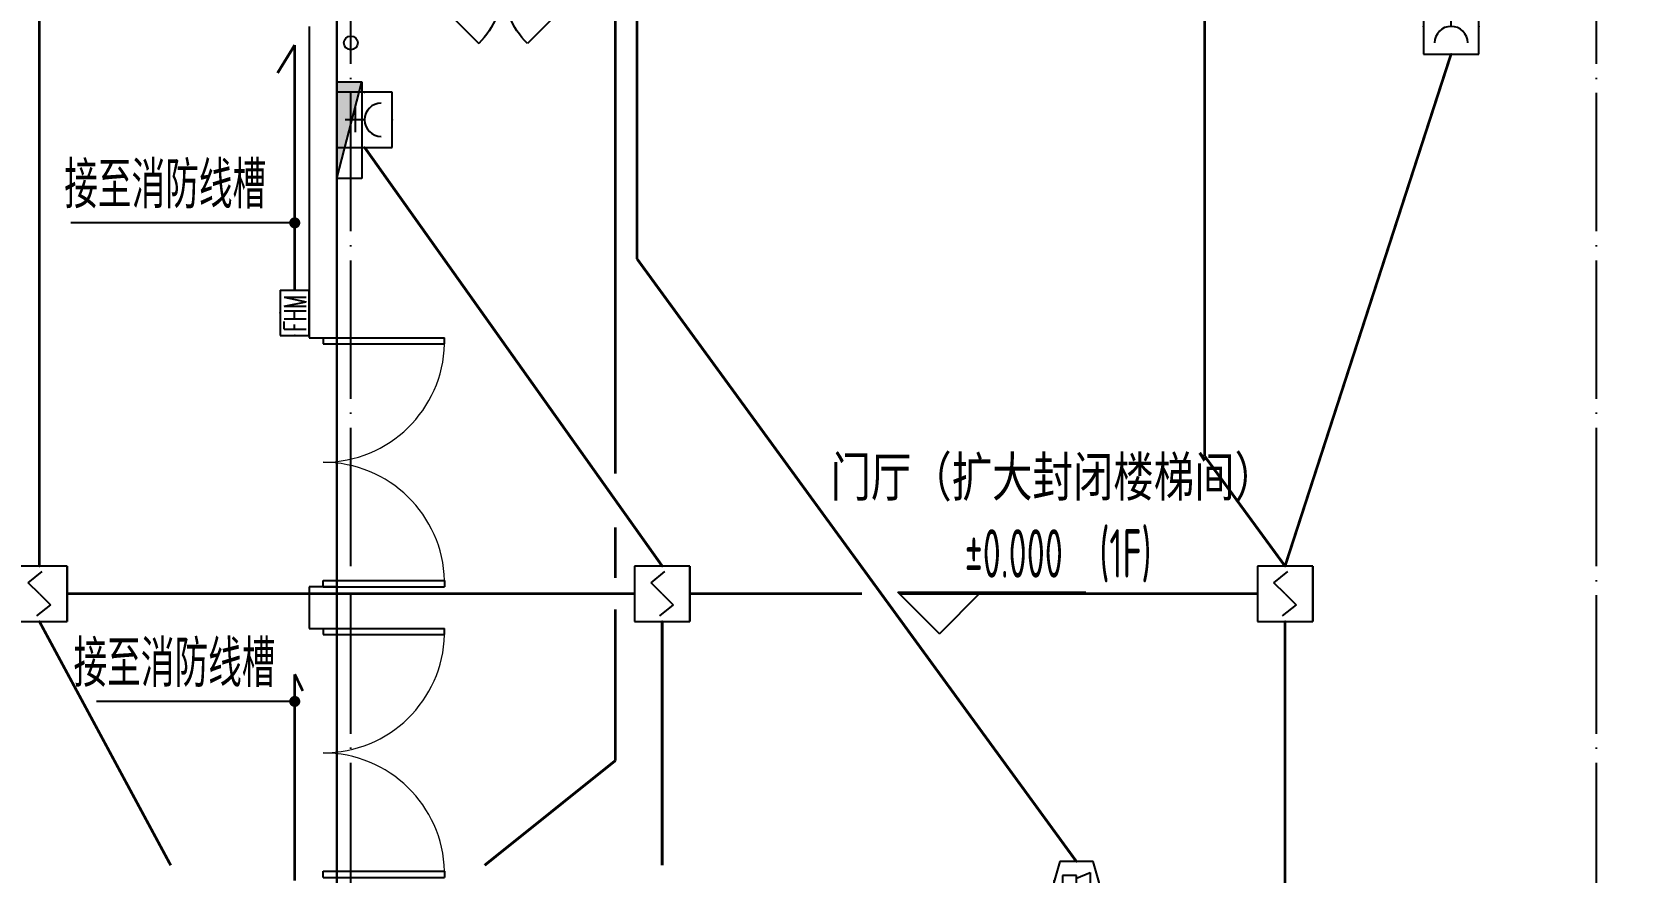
# Model space of a CAD drawing. Extents: x -1262219 to 73468, y -207485 to 163917.
# Drawn here: x -634179 to -622646, y 2489 to 8560 of the extents above; entities that cross this region are included whole.
import ezdxf
from ezdxf.enums import TextEntityAlignment as Align

# ---------------------------------------------------------------- set-up
doc = ezdxf.new("R2010")
doc.units = 0
doc.header["$LTSCALE"] = 500
doc.header["$MEASUREMENT"] = 0
doc.linetypes.add('X-104 13#平面$0$DOTE', pattern=[2.42, 2, -0.2, 0.02, -0.2])
doc.layers.get('0').update_dxf_attribs({"linetype": 'CONTINUOUS'})
for name, color, linetype in [('DIM-电视', 3, 'CONTINUOUS'), ('EQUIP-消防', 3, 'CONTINUOUS'), ('WIRE-消防', 4, 'TG_FS'), ('WIRE-消防广播', 6, 'TG_G'), ('WIRE-消防电源', 3, 'TG_FC'), ('WIRE-消防电话', 2, 'TG_FF'), ('WIRE-防火门监控', 1, 'TG_M2'), ('X-104 13#平面$0$01-标注_标高', 200, 'CONTINUOUS'), ('X-104 13#平面$0$02-TEXT_房间', 7, 'CONTINUOUS'), ('X-104 13#平面$0$A-TECH_水', 3, 'CONTINUOUS'), ('X-104 13#平面$0$A_AXIS-轴线', 36, 'X-104 13#平面$0$DOTE'), ('X-104 13#平面$0$A_STR-砌块墙', 121, 'CONTINUOUS'), ('X-104 13#平面$0$DOOR_FIRE', 220, 'CONTINUOUS')]:
    doc.layers.add(name, color=color, linetype=linetype)
doc.layers.add('X-104 13#平面$0$000套内', color=226, linetype='CONTINUOUS', lineweight=30, plot=False)
doc.styles.add('_TCH_DIM', font='SIMPLEX', dxfattribs={"bigfont": 'GBCBIG'})
doc.styles.add('_TEL_DIM', font='SIMPLEX', dxfattribs={"width": 0.8, "height": 3.5, "bigfont": 'JD'})
doc.styles.add('TG_LINETYPE', font='SIMPLEX', dxfattribs={"width": 0.8, "height": 3, "bigfont": 'HZTXT'})
doc.styles.add('X-104 13#平面$0$_TCH_DIM', font='ros1.shx', dxfattribs={"width": 0.8, "bigfont": 'jd.shx'})
doc.styles.add('X-104 13#平面$0$_TCH_SPACE', font='STXIHEI.TTF', dxfattribs={"width": 0.75, "height": 5})
doc.linetypes.add('TG_FC', pattern='A,2,-0.6,["FC",TG_LINETYPE,S=0.1,R=0,X=-0.5,Y=-0.15],0', length=2.6)
doc.linetypes.add('TG_FF', pattern='A,2,-0.6,["FF",TG_LINETYPE,S=0.1,R=0,X=-0.5,Y=-0.15],0', length=2.6)
doc.linetypes.add('TG_FS', pattern='A,2,-0.6,["FS",TG_LINETYPE,S=0.1,R=0,X=-0.5,Y=-0.15],0', length=2.6)
doc.linetypes.add('TG_G', pattern='A,2,-0.45,["G",TG_LINETYPE,S=0.1,R=0,X=-0.35,Y=-0.15],0', length=2.45)
doc.linetypes.add('TG_M2', pattern='A,2,-0.6,["M2",TG_LINETYPE,S=0.1,R=0,X=-0.5,Y=-0.15],0', length=2.6)

# ---------------------------------------------------------------- blocks, each defined once
blk = doc.blocks.new('X-104 13#平面$0$轴网')
at = {"layer": 'X-104 13#平面$0$A_AXIS-轴线', "linetype": 'X-104 13#平面$0$DOTE'}
for p, q in [((48500, -7401), (48500, 24620.3)), ((57500, -7401), (57500, 24620.3))]:
    blk.add_line(p, q, dxfattribs=at)
blk = doc.blocks.new('X-104 13#平面$0$$TwtSys$00000434')
for p, q in [((-0.5, 0.5), (-0.5, -0.5)), ((-0.5, -0.5), (0.5, 0.5)), ((0.5, 0.5), (-0.5, 0.5)), ((0.5, -0.5), (0.5, 0.5)), ((-0.5, -0.5), (0.5, -0.5))]:
    blk.add_line(p, q)
blk.add_solid([(0.5, -0.5), (0.5, 0.5), (-0.5, -0.5)])
blk = doc.blocks.new('X-104 13#平面$0$A$C55540B70')
at = {"layer": 'X-104 13#平面$0$A-TECH_水'}
blk.add_circle((-9000, 8480), 50, dxfattribs=at)
at = {"layer": 'X-104 13#平面$0$A-TECH_水', "xscale": -700, "yscale": 180, "zscale": 700, "rotation": 270}
blk.add_blockref('X-104 13#平面$0$$TwtSys$00000434', (-9010, 7850), dxfattribs=at)
blk = doc.blocks.new('X-104 13#平面$0$$DorLib2D$00000116')
at = {"color": 0}
for p, q in [((-0.5, 0), (-0.1464, 0.3536)), ((0.5, 0), (0.1464, 0.3536))]:
    blk.add_line(p, q, dxfattribs=at)
for centre, start, end in [((-0.5, 0), 0, 45), ((0.5, 0), 135, 180)]:
    blk.add_arc(centre, 0.5, start, end, dxfattribs=at)
blk = doc.blocks.new('X-104 13#平面$0$$DorLib2D$00000002')
for p, q in [((-0.5, 0), (-0.5, 0.4875)), ((-0.475, 0.4875), (-0.5, 0.4875)), ((-0.475, 0), (-0.475, 0.4875)), ((0.475, 0), (0.475, 0.4875)), ((0.475, 0.4875), (0.5, 0.4875)), ((0.5, 0), (0.5, 0.4875)), ((-0.5, 0), (-0.475, 0)), ((0.5, 0), (0.475, 0))]:
    blk.add_line(p, q)
at = {"lineweight": 13}
for centre, start, end in [((-0.4875, 0), 0, 88.53072), ((0.4875, 0), 91.46928, 180)]:
    blk.add_arc(centre, 0.4875, start, end, dxfattribs=at)
blk = doc.blocks.new('X-104 13#平面')
at = {"layer": 'X-104 13#平面$0$000套内'}
blk.add_lwpolyline([(7100, -1550), (21950, -1550), (21950, -950), (48400, -950), (48400, 11050), (53400, 11050), (53400, 18100), (58250, 18100), (58250, 18890), (53289.1, 23052.7), (37950, 14213.3), (37950, 10050), (12454.9, 10050), (4447.4, 15350), (4100, 15350), (4100, 6300), (7100, 6300), (7100, -1550)], dxfattribs=at)
at = {"layer": 'X-104 13#平面$0$01-标注_标高'}
for p, q in [((52753, 4211.3), (52453, 4511.3)), ((52453, 4511.3), (53809.6, 4511.3)), ((52753, 4211.3), (53053, 4511.3))]:
    blk.add_line(p, q, dxfattribs=at)
at = {"layer": 'X-104 13#平面$0$A_STR-砌块墙'}
for p, q in [((48200, 8600), (48200, 6350)), ((48400, 6350), (48400, 8600)), ((48200, 6350), (48400, 6350)), ((48200, 4550), (48200, 4250)), ((48400, 4550), (48200, 4550)), ((48400, 4250), (48400, 4550)), ((48200, 4250), (48400, 4250))]:
    blk.add_line(p, q, dxfattribs=at)
for name, p in [('X-104 13#平面$0$A$C55540B70', (57500, 0)), ('X-104 13#平面$0$轴网', (0, 0))]:
    blk.add_blockref(name, p)
at = {"layer": 'X-104 13#平面$0$DOOR_FIRE', "xscale": 1200, "yscale": -1200, "zscale": 200}
blk.add_blockref('X-104 13#平面$0$$DorLib2D$00000116', (49600, 8900), dxfattribs=at)
at = {"layer": 'X-104 13#平面$0$DOOR_FIRE', "xscale": 1800, "yscale": 1800, "zscale": 200, "rotation": 270}
for p in [(48300, 5450), (48300, 3350)]:
    blk.add_blockref('X-104 13#平面$0$$DorLib2D$00000002', p, dxfattribs=at)
at = {"layer": 'X-104 13#平面$0$01-标注_标高', "color": 7, "style": 'X-104 13#平面$0$_TCH_DIM', "width": 0.64}
for s, p in [('%%P0.000', (52935.9, 4616.3)), ('(1F)', (53909.6, 4616.3))]:
    blk.add_text(s, height=350, dxfattribs=at).set_placement(p)
at = {"layer": 'X-104 13#平面$0$02-TEXT_房间', "style": 'X-104 13#平面$0$_TCH_SPACE', "width": 0.75}
blk.add_text('门厅（扩大封闭楼梯间）', height=285.426, dxfattribs=at).set_placement((51965.5, 5203.1))
blk = doc.blocks.new('$equip_U$00000201(HT0787)')
at = {"color": 3}
for p, q in [((0.5, 0.5), (-0.5, 0.5)), ((-0.5, 0.5), (-0.5, -0.5)), ((-0.2, 0.2), (0.05, 0.4)), ((0.5, -0.5), (0.5, 0.5)), ((0, 0), (-0.2, 0.2)), ((0, 0), (0.2, -0.2)), ((0.2, -0.2), (-0.05, -0.4)), ((-0.5, -0.5), (0.5, -0.5))]:
    blk.add_line(p, q, dxfattribs=at)
for points, const_width in [([(-0.5, 0.5), (0.5, 0.5)], 0.025), ([(-0.5, -0.5), (-0.5, 0.5)], 0.025), ([(0.05, 0.4), (-0.2, 0.2), (0.2, -0.2), (-0.05, -0.4)], 0.0125), ([(0.5, 0.5), (0.5, -0.5)], 0.025), ([(0.5, -0.5), (-0.5, -0.5)], 0.025)]:
    blk.add_lwpolyline(points, dxfattribs=dict(at, const_width=const_width))
blk.add_lwpolyline([(0.5, 0.5), (0.5, -0.5)], dxfattribs=at)
for p in [(0, 0.5), (-0.5, 0), (0.5, 0), (0, -0.5)]:
    blk.add_point(p)
at = {"color": 7, "style": '_TEL_DIM', "flags": 1}
blk.add_attdef('A', text='', height=0.000025, dxfattribs=at).set_placement((0, 0), align=Align.MIDDLE_CENTER)
blk = doc.blocks.new('$equip_U$00000153(HT0787)')
at = {"color": 4}
for p, q in [((-0.3, 0.35), (-0.5, -0.35)), ((0.3, 0.35), (-0.3, 0.35)), ((0.5, -0.35), (0.3, 0.35)), ((-0.25, 0.1), (-0.25, -0.2)), ((0, 0.1), (-0.25, 0.1)), ((0, 0.05), (0.25, 0.15)), ((0, -0.2), (0, 0.1)), ((0.25, 0.15), (0.25, -0.25)), ((-0.25, -0.2), (0, -0.2)), ((0.25, -0.25), (0, -0.15)), ((-0.5, -0.35), (0.5, -0.35))]:
    blk.add_line(p, q, dxfattribs=at)
at = {"color": 4, "const_width": 0.0125}
blk.add_lwpolyline([(-0.3, 0.35), (-0.5, -0.35), (0.5, -0.35), (0.3, 0.35), (-0.3, 0.35)], dxfattribs=at)
for p in [(0, 0.35), (-0.4, 0), (0.4, 0), (0, -0.35)]:
    blk.add_point(p)
at = {"color": 7, "style": '_TEL_DIM', "flags": 1}
blk.add_attdef('A', text='', height=0.000025, dxfattribs=at).set_placement((0, 0), align=Align.MIDDLE_CENTER)
blk = doc.blocks.new('$equip_U$00000395(HT0787)')
at = {"color": 3}
for p, q in [((0.407, 0.526), (-0.407, 0.526)), ((-0.407, 0.526), (-0.407, 0)), ((0.407, 0.526), (0.407, 0)), ((-0.407, 0), (0.407, 0))]:
    blk.add_line(p, q, dxfattribs=at)
for p in [(0, 0.526), (-0.407, 0.263), (0.407, 0.263)]:
    blk.add_point(p)
at = {"color": 3, "style": '_TEL_DIM', "width": 0.6}
blk.add_text('FHM', height=0.4, dxfattribs=at).set_placement((-0.334, 0.055))
at = {"color": 7, "style": '_TEL_DIM', "flags": 1}
for tag in ['A', 'REMARK']:
    blk.add_attdef(tag, text='', height=0.000025, dxfattribs=at).set_placement((0, 0), align=Align.MIDDLE_CENTER)
blk = doc.blocks.new('$equip_U$00000278(HT0787)')
at = {"color": 3}
for p, q in [((-0.5, 1), (-0.5, 0)), ((0.5, 1), (-0.5, 1)), ((0.5, 0), (0.5, 1)), ((-0.5, 0), (0.5, 0))]:
    blk.add_line(p, q, dxfattribs=at)
for p, q in [((-0.219, 0.331), (0.222, 0.331)), ((0, 0.5), (0, 0.15))]:
    blk.add_line(p, q)
at = {"color": 3, "const_width": 0.025}
for points in [[(-0.5, 0), (-0.5, 1)], [(-0.5, 1), (0.5, 1)], [(0.5, 1), (0.5, 0)], [(0.5, 0), (-0.5, 0)]]:
    blk.add_lwpolyline(points, dxfattribs=at)
blk.add_arc((0, 0.8), 0.3, 180, 0)
for p in [(0, 1), (-0.5, 0.5), (0.5, 0.5), (0, 0)]:
    blk.add_point(p)
at = {"color": 7, "style": '_TEL_DIM', "flags": 1}
for tag in ['A', 'REMARK']:
    blk.add_attdef(tag, text='', height=0.000025, dxfattribs=at).set_placement((0, 0), align=Align.MIDDLE_CENTER)

msp = doc.modelspace()

# ---------------------------------------------------------------- linework, layer by layer
at = {"layer": 'DIM-电视'}
for p, q in [((-632556, 7180), (-633897, 7180)), ((-632280, 7180), (-632556, 7180)), ((-632606, 3722), (-633712, 3722)), ((-632280, 3722), (-632606, 3722))]:
    msp.add_line(p, q, dxfattribs=at)
at = {"layer": 'DIM-电视', "const_width": 40}
for points in [[(-632260, 7180, 1), (-632300, 7180, 1)], [(-632260, 3722, 1), (-632300, 3722, 1)]]:
    msp.add_lwpolyline(points, format="xyb", close=True, dxfattribs=at)
at = {"layer": 'WIRE-消防', "const_width": 20}
for points in [[(-625705, 11238), (-625705, 5493)], [(-625125, 4700), (-623925, 8400)], [(-631775, 7725), (-629625, 4700)], [(-625125, 4700), (-625705, 5493)], [(-629425, 4500), (-628182, 4500)], [(-627904, 4500), (-625325, 4500)], [(-625125, 4300), (-625125, 1097)]]:
    msp.add_lwpolyline(points, dxfattribs=at)
at = {"layer": 'WIRE-消防广播', "const_width": 20}
for points in [[(-629807, 9095), (-629807, 6920)], [(-629807, 6920), (-626632, 2565)]]:
    msp.add_lwpolyline(points, dxfattribs=at)
at = {"layer": 'WIRE-消防电源', "const_width": 20}
for points in [[(-634125, 11797), (-634125, 4700)], [(-633925, 4500), (-629825, 4500)], [(-634125, 4300), (-633176, 2538)], [(-629625, 4300), (-629625, 2538)]]:
    msp.add_lwpolyline(points, dxfattribs=at)
at = {"layer": 'WIRE-消防电话', "const_width": 20}
for points in [[(-629963, 9095), (-629963, 5369)], [(-629963, 4981), (-629963, 4613)], [(-629963, 4388), (-629963, 3295)], [(-629963, 3295), (-630908, 2538)]]:
    msp.add_lwpolyline(points, dxfattribs=at)
at = {"layer": 'WIRE-防火门监控', "const_width": 20}
for points in [[(-632404, 8263), (-632280, 8465)], [(-632280, 6693), (-632280, 8465)], [(-632280, 2428), (-632280, 3919)], [(-632222, 3798), (-632280, 3919)]]:
    msp.add_lwpolyline(points, dxfattribs=at)

# ---------------------------------------------------------------- block references
msp.add_blockref('X-104 13#平面', (-680375, 0))
at = {"layer": 'EQUIP-消防', "xscale": 400, "yscale": 400, "zscale": 400}
for name, p, rotation in [('$equip_U$00000278(HT0787)', (-623925, 8800), 180), ('$equip_U$00000278(HT0787)', (-631975, 7925), 270), ('$equip_U$00000395(HT0787)', (-632175, 6530), 90)]:
    msp.add_blockref(name, p, dxfattribs=dict(at, rotation=rotation))
for name, p in [('$equip_U$00000201(HT0787)', (-634125, 4500)), ('$equip_U$00000201(HT0787)', (-629625, 4500)), ('$equip_U$00000201(HT0787)', (-625125, 4500)), ('$equip_U$00000153(HT0787)', (-626632, 2425))]:
    msp.add_blockref(name, p, dxfattribs=at)

# ---------------------------------------------------------------- texts
at = {"layer": 'DIM-电视', "color": 7, "style": '_TCH_DIM'}
for p in [(-633945, 7285), (-633878, 3827)]:
    msp.add_text('接至消防线槽', height=337.6, dxfattribs=at).set_placement(p)

doc.saveas('drawing.dxf')
